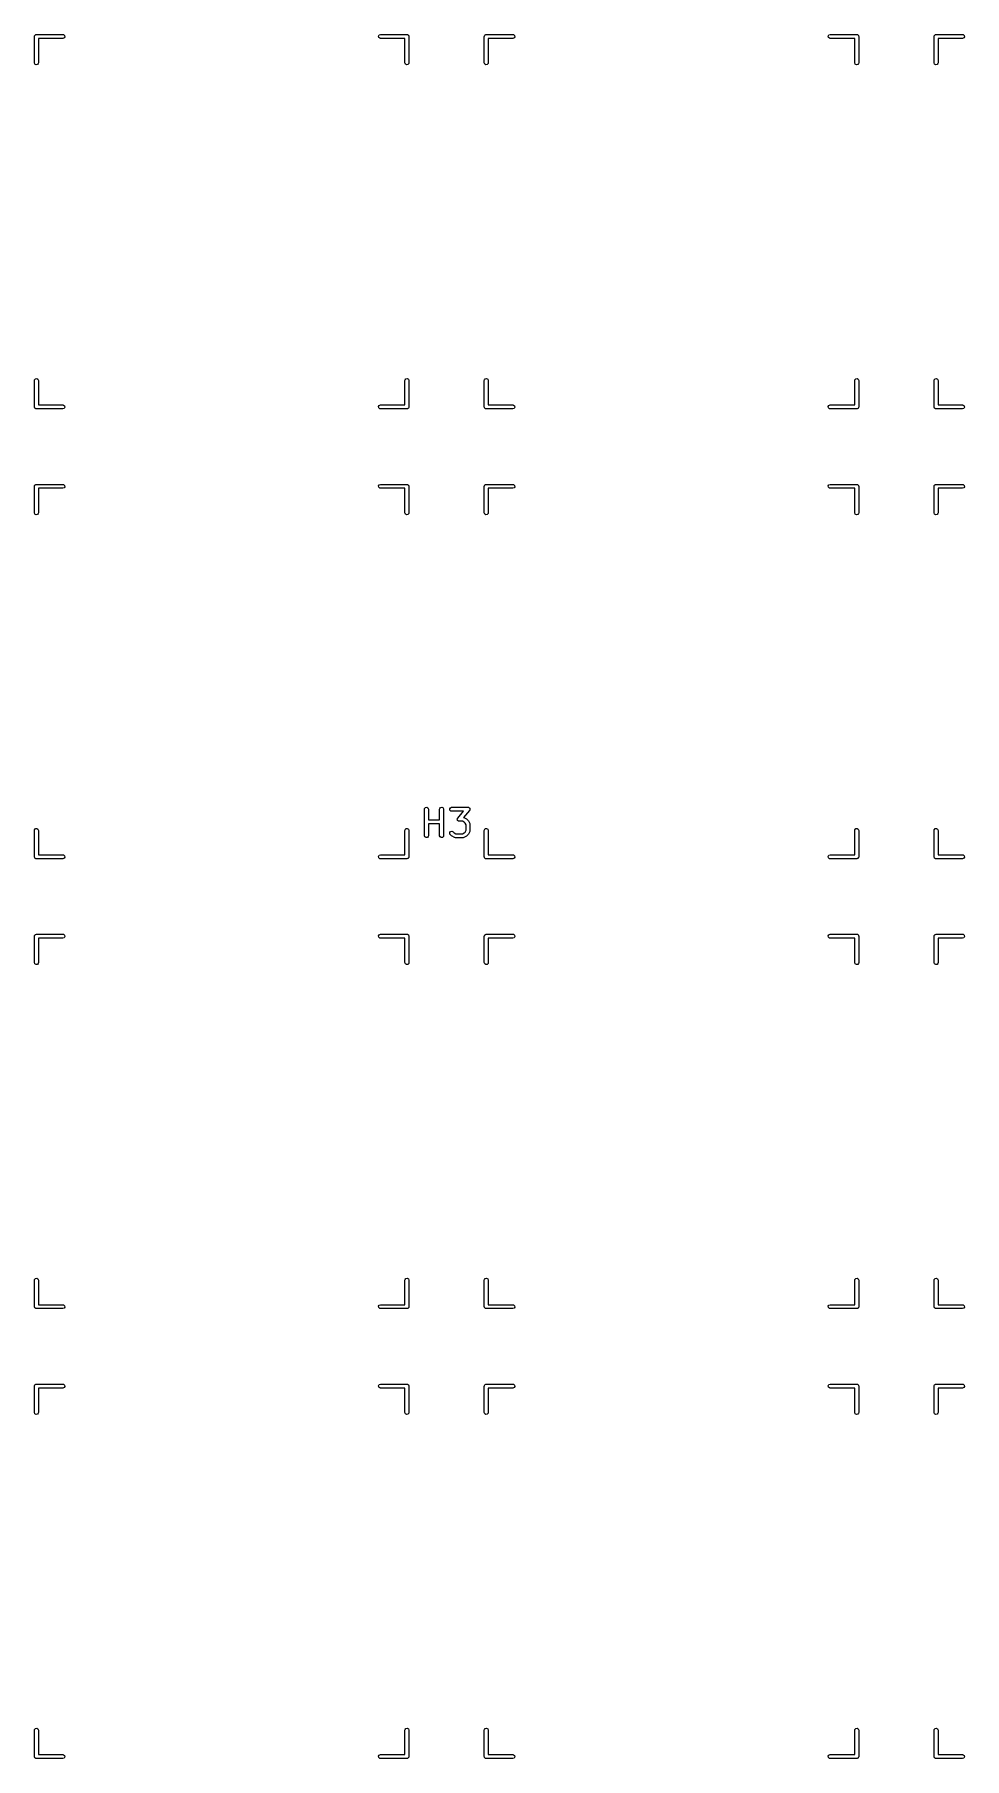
# Model space of a CAD drawing. Extents: x 2.98 to 9.56, y -3.21 to -0.64.
# Drawn here: x 2.984 to 4.368, y -3.207 to -0.642 of the extents above; entities that cross this region are included whole.
import ezdxf

# ---------------------------------------------------------------- set-up
doc = ezdxf.new("R2010")
doc.units = 0
doc.header["$MEASUREMENT"] = 0
doc.layers.add('BLACK', color=7, linetype='CONTINUOUS')

msp = doc.modelspace()

# ---------------------------------------------------------------- linework, layer by layer
at = {"layer": 'BLACK', "linetype": 'CONTINUOUS'}
for p, q in [((2.98425, -0.644685), (2.98432, -0.644301)), ((2.98425, -0.684055), (2.98425, -0.644685)), ((2.9843, -0.644172), (2.98436, -0.644058)), ((2.98432, -0.644301), (2.9843, -0.644172)), ((2.98436, -0.644058), (2.98443, -0.643675)), ((2.98443, -0.643675), (2.98492, -0.643087)), ((2.98492, -0.643087), (2.98531, -0.642423)), ((2.98531, -0.642423), (2.98556, -0.642332)), ((2.98556, -0.642332), (2.98573, -0.642127)), ((2.98573, -0.642127), (2.98648, -0.641994)), ((2.98648, -0.641994), (2.9872, -0.641732)), ((2.9872, -0.641732), (3.02657, -0.641732)), ((3.02657, -0.647637), (2.99016, -0.647637)), ((2.99016, -0.647637), (2.99016, -0.684055)), ((3.02657, -0.641732), (3.02758, -0.64191)), ((3.02847, -0.646947), (3.02657, -0.647637)), ((3.02758, -0.64191), (3.02913, -0.643208)), ((3.02948, -0.645197), (3.02847, -0.646947)), ((3.02913, -0.643208), (3.02948, -0.645197)), ((3.49611, -0.644172), (3.49712, -0.642423)), ((3.49646, -0.646161), (3.49611, -0.644172)), ((3.498, -0.647459), (3.49646, -0.646161)), ((3.49712, -0.642423), (3.49901, -0.641732)), ((3.49901, -0.647637), (3.498, -0.647459)), ((3.49901, -0.641732), (3.53838, -0.641732)), ((3.53543, -0.647637), (3.49901, -0.647637)), ((3.53543, -0.684055), (3.53543, -0.647637)), ((3.53838, -0.641732), (3.53877, -0.641799)), ((3.53877, -0.641799), (3.5389, -0.641777)), ((3.5389, -0.641777), (3.53901, -0.641842)), ((3.53901, -0.641842), (3.53939, -0.64191)), ((3.53939, -0.64191), (3.53998, -0.642403)), ((3.53998, -0.642403), (3.54065, -0.642787)), ((3.54065, -0.642787), (3.54074, -0.643037)), ((3.54074, -0.643037), (3.54094, -0.643208)), ((3.54094, -0.643208), (3.54107, -0.643964)), ((3.54107, -0.643964), (3.54134, -0.644685)), ((3.54134, -0.644685), (3.54134, -0.684055)), ((3.65354, -0.644685), (3.65361, -0.644301)), ((3.65354, -0.684055), (3.65354, -0.644685)), ((3.65359, -0.644172), (3.65365, -0.644058)), ((3.65361, -0.644301), (3.65359, -0.644172)), ((3.65365, -0.644058), (3.65372, -0.643675)), ((3.65372, -0.643675), (3.65421, -0.643087)), ((3.65421, -0.643087), (3.6546, -0.642423)), ((3.6546, -0.642423), (3.65485, -0.642332)), ((3.65485, -0.642332), (3.65502, -0.642127)), ((3.65502, -0.642127), (3.65577, -0.641994)), ((3.65577, -0.641994), (3.65649, -0.641732)), ((3.65649, -0.641732), (3.69586, -0.641732)), ((3.69586, -0.647637), (3.65945, -0.647637)), ((3.65945, -0.647637), (3.65945, -0.684055)), ((3.69586, -0.641732), (3.69687, -0.64191)), ((3.69776, -0.646947), (3.69586, -0.647637)), ((3.69687, -0.64191), (3.69842, -0.643208)), ((3.69877, -0.645197), (3.69776, -0.646947)), ((3.69842, -0.643208), (3.69877, -0.645197)), ((4.1654, -0.644172), (4.16641, -0.642423)), ((4.16575, -0.646161), (4.1654, -0.644172)), ((4.1673, -0.647459), (4.16575, -0.646161)), ((4.16641, -0.642423), (4.16831, -0.641732)), ((4.16831, -0.647637), (4.1673, -0.647459)), ((4.16831, -0.641732), (4.20768, -0.641732)), ((4.20472, -0.647637), (4.16831, -0.647637)), ((4.20472, -0.684055), (4.20472, -0.647637)), ((4.20768, -0.641732), (4.20806, -0.641799)), ((4.20806, -0.641799), (4.20819, -0.641777)), ((4.20819, -0.641777), (4.2083, -0.641842)), ((4.2083, -0.641842), (4.20869, -0.64191)), ((4.20869, -0.64191), (4.20927, -0.642403)), ((4.20927, -0.642403), (4.20994, -0.642787)), ((4.20994, -0.642787), (4.21003, -0.643037)), ((4.21003, -0.643037), (4.21023, -0.643208)), ((4.21023, -0.643208), (4.21037, -0.643964)), ((4.21037, -0.643964), (4.21063, -0.644685)), ((4.21063, -0.644685), (4.21063, -0.684055)), ((4.32283, -0.644685), (4.3229, -0.644301)), ((4.32283, -0.684055), (4.32283, -0.644685)), ((4.32288, -0.644172), (4.32294, -0.644058)), ((4.3229, -0.644301), (4.32288, -0.644172)), ((4.32294, -0.644058), (4.32301, -0.643675)), ((4.32301, -0.643675), (4.3235, -0.643087)), ((4.3235, -0.643087), (4.32389, -0.642423)), ((4.32389, -0.642423), (4.32414, -0.642332)), ((4.32414, -0.642332), (4.32431, -0.642127)), ((4.32431, -0.642127), (4.32506, -0.641994)), ((4.32506, -0.641994), (4.32579, -0.641732)), ((4.32579, -0.641732), (4.36516, -0.641732)), ((4.36516, -0.647637), (4.32874, -0.647637)), ((4.32874, -0.647637), (4.32874, -0.684055)), ((4.36516, -0.641732), (4.36617, -0.64191)), ((4.36705, -0.646947), (4.36516, -0.647637)), ((4.36617, -0.64191), (4.36771, -0.643208)), ((4.36806, -0.645197), (4.36705, -0.646947)), ((4.36771, -0.643208), (4.36806, -0.645197)), ((2.98494, -0.685953), (2.98425, -0.684055)), ((2.98669, -0.686963), (2.98494, -0.685953)), ((2.98868, -0.686612), (2.98669, -0.686963)), ((2.98998, -0.685065), (2.98868, -0.686612)), ((2.99016, -0.684055), (2.98998, -0.685065)), ((3.53612, -0.685953), (3.53543, -0.684055)), ((3.53787, -0.686963), (3.53612, -0.685953)), ((3.53986, -0.686612), (3.53787, -0.686963)), ((3.54116, -0.685065), (3.53986, -0.686612)), ((3.54134, -0.684055), (3.54116, -0.685065)), ((3.65423, -0.685953), (3.65354, -0.684055)), ((3.65598, -0.686963), (3.65423, -0.685953)), ((3.65797, -0.686612), (3.65598, -0.686963)), ((3.65927, -0.685065), (3.65797, -0.686612)), ((3.65945, -0.684055), (3.65927, -0.685065)), ((4.20541, -0.685953), (4.20472, -0.684055)), ((4.20716, -0.686963), (4.20541, -0.685953)), ((4.20915, -0.686612), (4.20716, -0.686963)), ((4.21045, -0.685065), (4.20915, -0.686612)), ((4.21063, -0.684055), (4.21045, -0.685065)), ((4.32352, -0.685953), (4.32283, -0.684055)), ((4.32527, -0.686963), (4.32352, -0.685953)), ((4.32726, -0.686612), (4.32527, -0.686963)), ((4.32856, -0.685065), (4.32726, -0.686612)), ((4.32874, -0.684055), (4.32856, -0.685065)), ((2.98443, -1.15549), (2.98573, -1.15394)), ((2.98573, -1.15394), (2.98772, -1.15359)), ((2.98772, -1.15359), (2.98947, -1.1546)), ((3.53561, -1.15549), (3.53691, -1.15394)), ((3.53691, -1.15394), (3.5389, -1.15359)), ((3.5389, -1.15359), (3.54065, -1.1546)), ((3.65372, -1.15549), (3.65502, -1.15394)), ((3.65502, -1.15394), (3.65701, -1.15359)), ((3.65701, -1.15359), (3.65876, -1.1546)), ((4.2049, -1.15549), (4.2062, -1.15394)), ((4.2062, -1.15394), (4.20819, -1.15359)), ((4.20819, -1.15359), (4.20994, -1.1546)), ((4.32301, -1.15549), (4.32431, -1.15394)), ((4.32431, -1.15394), (4.3263, -1.15359)), ((4.3263, -1.15359), (4.32805, -1.1546)), ((2.98425, -1.1565), (2.98443, -1.15549)), ((2.98425, -1.19587), (2.98425, -1.1565)), ((2.98947, -1.1546), (2.99016, -1.1565)), ((2.99016, -1.1565), (2.99016, -1.19291)), ((3.53543, -1.1565), (3.53561, -1.15549)), ((3.53543, -1.19291), (3.53543, -1.1565)), ((3.54065, -1.1546), (3.54134, -1.1565)), ((3.54134, -1.1565), (3.54134, -1.19587)), ((3.65354, -1.1565), (3.65372, -1.15549)), ((3.65354, -1.19587), (3.65354, -1.1565)), ((3.65876, -1.1546), (3.65945, -1.1565)), ((3.65945, -1.1565), (3.65945, -1.19291)), ((4.20472, -1.1565), (4.2049, -1.15549)), ((4.20472, -1.19291), (4.20472, -1.1565)), ((4.20994, -1.1546), (4.21063, -1.1565)), ((4.21063, -1.1565), (4.21063, -1.19587)), ((4.32283, -1.1565), (4.32301, -1.15549)), ((4.32283, -1.19587), (4.32283, -1.1565)), ((4.32805, -1.1546), (4.32874, -1.1565)), ((4.32874, -1.1565), (4.32874, -1.19291)), ((2.98451, -1.19659), (2.98425, -1.19587)), ((2.98465, -1.19734), (2.98451, -1.19659)), ((2.98485, -1.19751), (2.98465, -1.19734)), ((2.98494, -1.19776), (2.98485, -1.19751)), ((2.98561, -1.19815), (2.98494, -1.19776)), ((2.98619, -1.19864), (2.98561, -1.19815)), ((2.98658, -1.19871), (2.98619, -1.19864)), ((2.98669, -1.19877), (2.98658, -1.19871)), ((2.98682, -1.19875), (2.98669, -1.19877)), ((2.9872, -1.19882), (2.98682, -1.19875)), ((3.02657, -1.19882), (2.9872, -1.19882)), ((2.99016, -1.19291), (3.02657, -1.19291)), ((3.02657, -1.19291), (3.02758, -1.19309)), ((3.02847, -1.19813), (3.02657, -1.19882)), ((3.02758, -1.19309), (3.02913, -1.19439)), ((3.02948, -1.19638), (3.02847, -1.19813)), ((3.02913, -1.19439), (3.02948, -1.19638)), ((3.49611, -1.19535), (3.49712, -1.1936)), ((3.49646, -1.19734), (3.49611, -1.19535)), ((3.498, -1.19864), (3.49646, -1.19734)), ((3.49712, -1.1936), (3.49901, -1.19291)), ((3.49901, -1.19882), (3.498, -1.19864)), ((3.49901, -1.19291), (3.53543, -1.19291)), ((3.53838, -1.19882), (3.49901, -1.19882)), ((3.53911, -1.19856), (3.53838, -1.19882)), ((3.53986, -1.19842), (3.53911, -1.19856)), ((3.54003, -1.19822), (3.53986, -1.19842)), ((3.54028, -1.19813), (3.54003, -1.19822)), ((3.54067, -1.19746), (3.54028, -1.19813)), ((3.54116, -1.19688), (3.54067, -1.19746)), ((3.54123, -1.19649), (3.54116, -1.19688)), ((3.54129, -1.19638), (3.54123, -1.19649)), ((3.54134, -1.19587), (3.54127, -1.19625)), ((3.54127, -1.19625), (3.54129, -1.19638)), ((3.6538, -1.19659), (3.65354, -1.19587)), ((3.65394, -1.19734), (3.6538, -1.19659)), ((3.65414, -1.19751), (3.65394, -1.19734)), ((3.65423, -1.19776), (3.65414, -1.19751)), ((3.6549, -1.19815), (3.65423, -1.19776)), ((3.65548, -1.19864), (3.6549, -1.19815)), ((3.65587, -1.19871), (3.65548, -1.19864)), ((3.65598, -1.19877), (3.65587, -1.19871)), ((3.65611, -1.19875), (3.65598, -1.19877)), ((3.65649, -1.19882), (3.65611, -1.19875)), ((3.69586, -1.19882), (3.65649, -1.19882)), ((3.65945, -1.19291), (3.69586, -1.19291)), ((3.69586, -1.19291), (3.69687, -1.19309)), ((3.69776, -1.19813), (3.69586, -1.19882)), ((3.69687, -1.19309), (3.69842, -1.19439)), ((3.69877, -1.19638), (3.69776, -1.19813)), ((3.69842, -1.19439), (3.69877, -1.19638)), ((4.1654, -1.19535), (4.16641, -1.1936)), ((4.16575, -1.19734), (4.1654, -1.19535)), ((4.1673, -1.19864), (4.16575, -1.19734)), ((4.16641, -1.1936), (4.16831, -1.19291)), ((4.16831, -1.19882), (4.1673, -1.19864)), ((4.16831, -1.19291), (4.20472, -1.19291)), ((4.20768, -1.19882), (4.16831, -1.19882)), ((4.2084, -1.19856), (4.20768, -1.19882)), ((4.20915, -1.19842), (4.2084, -1.19856)), ((4.20932, -1.19822), (4.20915, -1.19842)), ((4.20957, -1.19813), (4.20932, -1.19822)), ((4.20996, -1.19746), (4.20957, -1.19813)), ((4.21045, -1.19688), (4.20996, -1.19746)), ((4.21052, -1.19649), (4.21045, -1.19688)), ((4.21058, -1.19638), (4.21052, -1.19649)), ((4.21063, -1.19587), (4.21056, -1.19625)), ((4.21056, -1.19625), (4.21058, -1.19638)), ((4.32309, -1.19659), (4.32283, -1.19587)), ((4.32323, -1.19734), (4.32309, -1.19659)), ((4.32343, -1.19751), (4.32323, -1.19734)), ((4.32352, -1.19776), (4.32343, -1.19751)), ((4.32419, -1.19815), (4.32352, -1.19776)), ((4.32478, -1.19864), (4.32419, -1.19815)), ((4.32516, -1.19871), (4.32478, -1.19864)), ((4.32527, -1.19877), (4.32516, -1.19871)), ((4.3254, -1.19875), (4.32527, -1.19877)), ((4.32579, -1.19882), (4.3254, -1.19875)), ((4.36516, -1.19882), (4.32579, -1.19882)), ((4.32874, -1.19291), (4.36516, -1.19291)), ((4.36516, -1.19291), (4.36617, -1.19309)), ((4.36705, -1.19813), (4.36516, -1.19882)), ((4.36617, -1.19309), (4.36771, -1.19439)), ((4.36806, -1.19638), (4.36705, -1.19813)), ((4.36771, -1.19439), (4.36806, -1.19638)), ((2.98425, -1.31398), (2.98432, -1.31359)), ((2.98425, -1.35335), (2.98425, -1.31398)), ((2.9843, -1.31346), (2.98436, -1.31335)), ((2.98432, -1.31359), (2.9843, -1.31346)), ((2.98436, -1.31335), (2.98443, -1.31297)), ((2.98443, -1.31297), (2.98492, -1.31238)), ((2.98492, -1.31238), (2.98531, -1.31171)), ((2.98531, -1.31171), (2.98556, -1.31162)), ((2.98556, -1.31162), (2.98573, -1.31142)), ((2.98573, -1.31142), (2.98648, -1.31129)), ((2.98648, -1.31129), (2.9872, -1.31102)), ((2.9872, -1.31102), (3.02657, -1.31102)), ((3.02657, -1.31693), (2.99016, -1.31693)), ((2.99016, -1.31693), (2.99016, -1.35335)), ((3.02657, -1.31102), (3.02758, -1.3112)), ((3.02847, -1.31624), (3.02657, -1.31693)), ((3.02758, -1.3112), (3.02913, -1.3125)), ((3.02948, -1.31449), (3.02847, -1.31624)), ((3.02913, -1.3125), (3.02948, -1.31449)), ((3.49611, -1.31346), (3.49712, -1.31171)), ((3.49646, -1.31545), (3.49611, -1.31346)), ((3.498, -1.31675), (3.49646, -1.31545)), ((3.49712, -1.31171), (3.49901, -1.31102)), ((3.49901, -1.31693), (3.498, -1.31675)), ((3.49901, -1.31102), (3.53838, -1.31102)), ((3.53543, -1.31693), (3.49901, -1.31693)), ((3.53543, -1.35335), (3.53543, -1.31693)), ((3.53838, -1.31102), (3.53877, -1.31109)), ((3.53877, -1.31109), (3.5389, -1.31107)), ((3.5389, -1.31107), (3.53901, -1.31113)), ((3.53901, -1.31113), (3.53939, -1.3112)), ((3.53939, -1.3112), (3.53998, -1.31169)), ((3.53998, -1.31169), (3.54065, -1.31208)), ((3.54065, -1.31208), (3.54074, -1.31233)), ((3.54074, -1.31233), (3.54094, -1.3125)), ((3.54094, -1.3125), (3.54107, -1.31325)), ((3.54107, -1.31325), (3.54134, -1.31398)), ((3.54134, -1.31398), (3.54134, -1.35335)), ((3.65354, -1.31398), (3.65361, -1.31359)), ((3.65354, -1.35335), (3.65354, -1.31398)), ((3.65359, -1.31346), (3.65365, -1.31335)), ((3.65361, -1.31359), (3.65359, -1.31346)), ((3.65365, -1.31335), (3.65372, -1.31297)), ((3.65372, -1.31297), (3.65421, -1.31238)), ((3.65421, -1.31238), (3.6546, -1.31171)), ((3.6546, -1.31171), (3.65485, -1.31162)), ((3.65485, -1.31162), (3.65502, -1.31142)), ((3.65502, -1.31142), (3.65577, -1.31129)), ((3.65577, -1.31129), (3.65649, -1.31102)), ((3.65649, -1.31102), (3.69586, -1.31102)), ((3.69586, -1.31693), (3.65945, -1.31693)), ((3.65945, -1.31693), (3.65945, -1.35335)), ((3.69586, -1.31102), (3.69687, -1.3112)), ((3.69776, -1.31624), (3.69586, -1.31693)), ((3.69687, -1.3112), (3.69842, -1.3125)), ((3.69877, -1.31449), (3.69776, -1.31624)), ((3.69842, -1.3125), (3.69877, -1.31449)), ((4.1654, -1.31346), (4.16641, -1.31171)), ((4.16575, -1.31545), (4.1654, -1.31346)), ((4.1673, -1.31675), (4.16575, -1.31545)), ((4.16641, -1.31171), (4.16831, -1.31102)), ((4.16831, -1.31693), (4.1673, -1.31675)), ((4.16831, -1.31102), (4.20768, -1.31102)), ((4.20472, -1.31693), (4.16831, -1.31693)), ((4.20472, -1.35335), (4.20472, -1.31693)), ((4.20768, -1.31102), (4.20806, -1.31109)), ((4.20806, -1.31109), (4.20819, -1.31107)), ((4.20819, -1.31107), (4.2083, -1.31113)), ((4.2083, -1.31113), (4.20869, -1.3112)), ((4.20869, -1.3112), (4.20927, -1.31169)), ((4.20927, -1.31169), (4.20994, -1.31208)), ((4.20994, -1.31208), (4.21003, -1.31233)), ((4.21003, -1.31233), (4.21023, -1.3125)), ((4.21023, -1.3125), (4.21037, -1.31325)), ((4.21037, -1.31325), (4.21063, -1.31398)), ((4.21063, -1.31398), (4.21063, -1.35335)), ((4.32283, -1.31398), (4.3229, -1.31359)), ((4.32283, -1.35335), (4.32283, -1.31398)), ((4.32288, -1.31346), (4.32294, -1.31335)), ((4.3229, -1.31359), (4.32288, -1.31346)), ((4.32294, -1.31335), (4.32301, -1.31297)), ((4.32301, -1.31297), (4.3235, -1.31238)), ((4.3235, -1.31238), (4.32389, -1.31171)), ((4.32389, -1.31171), (4.32414, -1.31162)), ((4.32414, -1.31162), (4.32431, -1.31142)), ((4.32431, -1.31142), (4.32506, -1.31129)), ((4.32506, -1.31129), (4.32579, -1.31102)), ((4.32579, -1.31102), (4.36516, -1.31102)), ((4.36516, -1.31693), (4.32874, -1.31693)), ((4.32874, -1.31693), (4.32874, -1.35335)), ((4.36516, -1.31102), (4.36617, -1.3112)), ((4.36705, -1.31624), (4.36516, -1.31693)), ((4.36617, -1.3112), (4.36771, -1.3125)), ((4.36806, -1.31449), (4.36705, -1.31624)), ((4.36771, -1.3125), (4.36806, -1.31449)), ((2.98494, -1.35524), (2.98425, -1.35335)), ((2.98669, -1.35625), (2.98494, -1.35524)), ((2.98868, -1.3559), (2.98669, -1.35625)), ((2.98998, -1.35436), (2.98868, -1.3559)), ((2.99016, -1.35335), (2.98998, -1.35436)), ((3.53612, -1.35524), (3.53543, -1.35335)), ((3.53787, -1.35625), (3.53612, -1.35524)), ((3.53986, -1.3559), (3.53787, -1.35625)), ((3.54116, -1.35436), (3.53986, -1.3559)), ((3.54134, -1.35335), (3.54116, -1.35436)), ((3.65423, -1.35524), (3.65354, -1.35335)), ((3.65598, -1.35625), (3.65423, -1.35524)), ((3.65797, -1.3559), (3.65598, -1.35625)), ((3.65927, -1.35436), (3.65797, -1.3559)), ((3.65945, -1.35335), (3.65927, -1.35436)), ((4.20541, -1.35524), (4.20472, -1.35335)), ((4.20716, -1.35625), (4.20541, -1.35524)), ((4.20915, -1.3559), (4.20716, -1.35625)), ((4.21045, -1.35436), (4.20915, -1.3559)), ((4.21063, -1.35335), (4.21045, -1.35436)), ((4.32352, -1.35524), (4.32283, -1.35335)), ((4.32527, -1.35625), (4.32352, -1.35524)), ((4.32726, -1.3559), (4.32527, -1.35625)), ((4.32856, -1.35436), (4.32726, -1.3559)), ((4.32874, -1.35335), (4.32856, -1.35436)), ((3.56449, -1.79438), (3.56467, -1.79337)), ((3.56449, -1.83375), (3.56449, -1.79438)), ((3.56467, -1.79337), (3.56597, -1.79183)), ((3.56597, -1.79183), (3.56796, -1.79148)), ((3.56796, -1.79148), (3.5697, -1.79249)), ((3.5697, -1.79249), (3.5704, -1.79438)), ((3.5704, -1.79438), (3.5704, -1.81018)), ((3.58699, -1.79438), (3.58717, -1.79337)), ((3.58699, -1.81018), (3.58699, -1.79438)), ((3.58717, -1.79337), (3.58846, -1.79183)), ((3.58846, -1.79183), (3.59045, -1.79148)), ((3.59045, -1.79148), (3.5922, -1.79249)), ((3.5922, -1.79249), (3.59289, -1.79438)), ((3.59289, -1.79438), (3.59289, -1.83375)), ((3.60203, -1.79387), (3.60304, -1.79212)), ((3.60238, -1.79586), (3.60203, -1.79387)), ((3.60304, -1.79212), (3.60494, -1.79143)), ((3.60494, -1.79143), (3.62931, -1.79143)), ((3.62931, -1.79143), (3.62975, -1.79151)), ((3.62975, -1.79151), (3.62988, -1.79149)), ((3.62988, -1.79149), (3.62999, -1.79155)), ((3.62999, -1.79155), (3.63032, -1.79161)), ((3.63032, -1.79161), (3.63093, -1.79212)), ((3.63093, -1.79212), (3.63161, -1.79253)), ((3.63161, -1.79253), (3.63169, -1.79276)), ((3.63169, -1.79276), (3.63187, -1.79291)), ((3.63222, -1.7949), (3.63182, -1.79559)), ((3.63187, -1.79291), (3.63201, -1.79369)), ((3.63201, -1.79369), (3.63226, -1.79445)), ((3.63226, -1.79445), (3.63218, -1.79466)), ((3.63218, -1.79466), (3.63222, -1.7949)), ((3.5704, -1.81018), (3.58699, -1.81018)), ((3.58699, -1.81608), (3.5704, -1.81608)), ((3.5704, -1.81608), (3.5704, -1.83375)), ((3.58699, -1.83375), (3.58699, -1.81608)), ((3.60393, -1.79716), (3.60238, -1.79586)), ((3.60494, -1.79734), (3.60393, -1.79716)), ((3.6228, -1.79734), (3.60494, -1.79734)), ((3.61323, -1.80932), (3.61332, -1.8091)), ((3.61349, -1.81007), (3.61323, -1.80932)), ((3.61328, -1.80887), (3.61368, -1.80818)), ((3.61332, -1.8091), (3.61328, -1.80887)), ((3.61363, -1.81086), (3.61349, -1.81007)), ((3.61381, -1.81101), (3.61363, -1.81086)), ((3.61368, -1.80818), (3.61396, -1.80744)), ((3.61389, -1.81123), (3.61381, -1.81101)), ((3.61457, -1.81165), (3.61389, -1.81123)), ((3.61396, -1.80744), (3.6228, -1.79734)), ((3.61518, -1.81216), (3.61457, -1.81165)), ((3.61551, -1.81222), (3.61518, -1.81216)), ((3.61561, -1.81228), (3.61551, -1.81222)), ((3.61575, -1.81226), (3.61561, -1.81228)), ((3.61619, -1.81234), (3.61575, -1.81226)), ((3.62111, -1.81234), (3.61619, -1.81234)), ((3.62381, -1.81368), (3.62111, -1.81234)), ((3.63153, -1.79633), (3.62258, -1.80656)), ((3.62258, -1.80656), (3.62282, -1.80661)), ((3.62282, -1.80661), (3.62296, -1.80672)), ((3.62296, -1.80672), (3.62313, -1.80674)), ((3.62313, -1.80674), (3.62688, -1.80862)), ((3.62501, -1.81488), (3.62381, -1.81368)), ((3.62636, -1.81758), (3.62501, -1.81488)), ((3.62636, -1.82556), (3.62636, -1.81758)), ((3.62688, -1.80862), (3.62759, -1.80914)), ((3.62759, -1.80914), (3.62765, -1.80917)), ((3.62765, -1.80917), (3.62952, -1.81104)), ((3.62952, -1.81104), (3.63003, -1.81177)), ((3.63003, -1.81177), (3.63008, -1.81181)), ((3.63008, -1.81181), (3.63195, -1.81556)), ((3.63182, -1.79559), (3.63153, -1.79633)), ((3.63195, -1.81556), (3.63224, -1.81654)), ((3.63224, -1.81654), (3.6322, -1.81672)), ((3.6322, -1.81672), (3.63226, -1.81688)), ((3.63226, -1.81688), (3.63226, -1.82626)), ((2.98425, -1.82579), (2.98443, -1.82478)), ((2.98425, -1.86516), (2.98425, -1.82579)), ((2.98443, -1.82478), (2.98573, -1.82323)), ((2.98573, -1.82323), (2.98772, -1.82288)), ((2.98772, -1.82288), (2.98947, -1.82389)), ((2.98947, -1.82389), (2.99016, -1.82579)), ((2.99016, -1.82579), (2.99016, -1.8622)), ((3.53543, -1.82579), (3.53561, -1.82478)), ((3.53543, -1.8622), (3.53543, -1.82579)), ((3.53561, -1.82478), (3.53691, -1.82323)), ((3.53691, -1.82323), (3.5389, -1.82288)), ((3.5389, -1.82288), (3.54065, -1.82389)), ((3.54065, -1.82389), (3.54134, -1.82579)), ((3.54134, -1.82579), (3.54134, -1.86516)), ((3.56518, -1.83565), (3.56449, -1.83375)), ((3.56693, -1.83666), (3.56518, -1.83565)), ((3.56892, -1.83631), (3.56693, -1.83666)), ((3.57022, -1.83476), (3.56892, -1.83631)), ((3.5704, -1.83375), (3.57022, -1.83476)), ((3.58768, -1.83565), (3.58699, -1.83375)), ((3.58943, -1.83666), (3.58768, -1.83565)), ((3.59142, -1.83631), (3.58943, -1.83666)), ((3.59271, -1.83476), (3.59142, -1.83631)), ((3.59289, -1.83375), (3.59271, -1.83476)), ((3.60209, -1.82924), (3.60324, -1.82759)), ((3.60226, -1.83125), (3.60209, -1.82924)), ((3.60285, -1.83209), (3.60226, -1.83125)), ((3.60473, -1.83397), (3.60285, -1.83209)), ((3.60324, -1.82759), (3.6052, -1.82706)), ((3.60478, -1.83399), (3.60473, -1.83397)), ((3.60549, -1.83452), (3.60478, -1.83399)), ((3.6052, -1.82706), (3.60703, -1.82792)), ((3.60924, -1.8364), (3.60549, -1.83452)), ((3.60703, -1.82792), (3.60856, -1.82945)), ((3.60856, -1.82945), (3.61126, -1.8308)), ((3.60942, -1.83642), (3.60924, -1.8364)), ((3.60955, -1.83653), (3.60942, -1.83642)), ((3.61056, -1.83671), (3.60955, -1.83653)), ((3.62181, -1.83671), (3.61056, -1.83671)), ((3.61126, -1.8308), (3.62111, -1.8308)), ((3.62111, -1.8308), (3.62381, -1.82945)), ((3.62198, -1.83665), (3.62181, -1.83671)), ((3.62215, -1.83669), (3.62198, -1.83665)), ((3.62313, -1.8364), (3.62215, -1.83669)), ((3.62688, -1.83452), (3.62313, -1.8364)), ((3.62381, -1.82945), (3.62501, -1.82826)), ((3.62501, -1.82826), (3.62636, -1.82556)), ((3.62693, -1.83447), (3.62688, -1.83452)), ((3.62765, -1.83397), (3.62693, -1.83447)), ((3.62952, -1.83209), (3.62765, -1.83397)), ((3.62955, -1.83203), (3.62952, -1.83209)), ((3.63008, -1.83133), (3.62955, -1.83203)), ((3.63195, -1.82758), (3.63008, -1.83133)), ((3.63197, -1.8274), (3.63195, -1.82758)), ((3.63208, -1.82727), (3.63197, -1.8274)), ((3.63226, -1.82626), (3.63208, -1.82727)), ((3.65354, -1.82579), (3.65372, -1.82478)), ((3.65354, -1.86516), (3.65354, -1.82579)), ((3.65372, -1.82478), (3.65502, -1.82323)), ((3.65502, -1.82323), (3.65701, -1.82288)), ((3.65701, -1.82288), (3.65876, -1.82389)), ((3.65876, -1.82389), (3.65945, -1.82579)), ((3.65945, -1.82579), (3.65945, -1.8622)), ((4.20472, -1.82579), (4.2049, -1.82478)), ((4.20472, -1.8622), (4.20472, -1.82579)), ((4.2049, -1.82478), (4.2062, -1.82323)), ((4.2062, -1.82323), (4.20819, -1.82288)), ((4.20819, -1.82288), (4.20994, -1.82389)), ((4.20994, -1.82389), (4.21063, -1.82579)), ((4.21063, -1.82579), (4.21063, -1.86516)), ((4.32283, -1.82579), (4.32301, -1.82478)), ((4.32283, -1.86516), (4.32283, -1.82579)), ((4.32301, -1.82478), (4.32431, -1.82323)), ((4.32431, -1.82323), (4.3263, -1.82288)), ((4.3263, -1.82288), (4.32805, -1.82389)), ((4.32805, -1.82389), (4.32874, -1.82579)), ((4.32874, -1.82579), (4.32874, -1.8622)), ((2.98451, -1.86588), (2.98425, -1.86516)), ((2.98465, -1.86663), (2.98451, -1.86588)), ((2.98485, -1.8668), (2.98465, -1.86663)), ((2.98494, -1.86705), (2.98485, -1.8668)), ((2.98561, -1.86744), (2.98494, -1.86705)), ((2.98619, -1.86793), (2.98561, -1.86744)), ((2.98658, -1.868), (2.98619, -1.86793)), ((2.98669, -1.86806), (2.98658, -1.868)), ((2.98682, -1.86804), (2.98669, -1.86806)), ((2.9872, -1.86811), (2.98682, -1.86804)), ((3.02657, -1.86811), (2.9872, -1.86811)), ((2.99016, -1.8622), (3.02657, -1.8622)), ((3.02657, -1.8622), (3.02758, -1.86238)), ((3.02847, -1.86742), (3.02657, -1.86811)), ((3.02758, -1.86238), (3.02913, -1.86368)), ((3.02948, -1.86567), (3.02847, -1.86742)), ((3.02913, -1.86368), (3.02948, -1.86567)), ((3.49611, -1.86464), (3.49712, -1.86289)), ((3.49646, -1.86663), (3.49611, -1.86464)), ((3.498, -1.86793), (3.49646, -1.86663)), ((3.49712, -1.86289), (3.49901, -1.8622)), ((3.49901, -1.86811), (3.498, -1.86793)), ((3.49901, -1.8622), (3.53543, -1.8622)), ((3.53838, -1.86811), (3.49901, -1.86811)), ((3.53911, -1.86785), (3.53838, -1.86811)), ((3.53986, -1.86771), (3.53911, -1.86785)), ((3.54003, -1.86751), (3.53986, -1.86771)), ((3.54028, -1.86742), (3.54003, -1.86751)), ((3.54067, -1.86675), (3.54028, -1.86742)), ((3.54116, -1.86617), (3.54067, -1.86675)), ((3.54123, -1.86578), (3.54116, -1.86617)), ((3.54129, -1.86567), (3.54123, -1.86578)), ((3.54134, -1.86516), (3.54127, -1.86554)), ((3.54127, -1.86554), (3.54129, -1.86567)), ((3.6538, -1.86588), (3.65354, -1.86516)), ((3.65394, -1.86663), (3.6538, -1.86588)), ((3.65414, -1.8668), (3.65394, -1.86663)), ((3.65423, -1.86705), (3.65414, -1.8668)), ((3.6549, -1.86744), (3.65423, -1.86705)), ((3.65548, -1.86793), (3.6549, -1.86744)), ((3.65587, -1.868), (3.65548, -1.86793)), ((3.65598, -1.86806), (3.65587, -1.868)), ((3.65611, -1.86804), (3.65598, -1.86806)), ((3.65649, -1.86811), (3.65611, -1.86804)), ((3.69586, -1.86811), (3.65649, -1.86811)), ((3.65945, -1.8622), (3.69586, -1.8622)), ((3.69586, -1.8622), (3.69687, -1.86238)), ((3.69776, -1.86742), (3.69586, -1.86811)), ((3.69687, -1.86238), (3.69842, -1.86368)), ((3.69877, -1.86567), (3.69776, -1.86742)), ((3.69842, -1.86368), (3.69877, -1.86567)), ((4.1654, -1.86464), (4.16641, -1.86289)), ((4.16575, -1.86663), (4.1654, -1.86464)), ((4.1673, -1.86793), (4.16575, -1.86663)), ((4.16641, -1.86289), (4.16831, -1.8622)), ((4.16831, -1.86811), (4.1673, -1.86793)), ((4.16831, -1.8622), (4.20472, -1.8622)), ((4.20768, -1.86811), (4.16831, -1.86811)), ((4.2084, -1.86785), (4.20768, -1.86811)), ((4.20915, -1.86771), (4.2084, -1.86785)), ((4.20932, -1.86751), (4.20915, -1.86771)), ((4.20957, -1.86742), (4.20932, -1.86751)), ((4.20996, -1.86675), (4.20957, -1.86742)), ((4.21045, -1.86617), (4.20996, -1.86675)), ((4.21052, -1.86578), (4.21045, -1.86617)), ((4.21058, -1.86567), (4.21052, -1.86578)), ((4.21063, -1.86516), (4.21056, -1.86554)), ((4.21056, -1.86554), (4.21058, -1.86567)), ((4.32309, -1.86588), (4.32283, -1.86516)), ((4.32323, -1.86663), (4.32309, -1.86588)), ((4.32343, -1.8668), (4.32323, -1.86663)), ((4.32352, -1.86705), (4.32343, -1.8668)), ((4.32419, -1.86744), (4.32352, -1.86705)), ((4.32478, -1.86793), (4.32419, -1.86744)), ((4.32516, -1.868), (4.32478, -1.86793)), ((4.32527, -1.86806), (4.32516, -1.868)), ((4.3254, -1.86804), (4.32527, -1.86806)), ((4.32579, -1.86811), (4.3254, -1.86804)), ((4.36516, -1.86811), (4.32579, -1.86811)), ((4.32874, -1.8622), (4.36516, -1.8622)), ((4.36516, -1.8622), (4.36617, -1.86238)), ((4.36705, -1.86742), (4.36516, -1.86811)), ((4.36617, -1.86238), (4.36771, -1.86368)), ((4.36806, -1.86567), (4.36705, -1.86742)), ((4.36771, -1.86368), (4.36806, -1.86567)), ((2.98425, -1.98327), (2.98432, -1.98288)), ((2.98425, -2.02264), (2.98425, -1.98327)), ((2.9843, -1.98275), (2.98436, -1.98264)), ((2.98432, -1.98288), (2.9843, -1.98275)), ((2.98436, -1.98264), (2.98443, -1.98226)), ((2.98443, -1.98226), (2.98492, -1.98167)), ((2.98492, -1.98167), (2.98531, -1.981)), ((2.98531, -1.981), (2.98556, -1.98091)), ((2.98556, -1.98091), (2.98573, -1.98071)), ((2.98573, -1.98071), (2.98648, -1.98058)), ((2.98648, -1.98058), (2.9872, -1.98031)), ((2.9872, -1.98031), (3.02657, -1.98031)), ((3.02657, -1.98622), (2.99016, -1.98622)), ((2.99016, -1.98622), (2.99016, -2.02264)), ((3.02657, -1.98031), (3.02758, -1.98049)), ((3.02847, -1.98553), (3.02657, -1.98622)), ((3.02758, -1.98049), (3.02913, -1.98179)), ((3.02948, -1.98378), (3.02847, -1.98553)), ((3.02913, -1.98179), (3.02948, -1.98378)), ((3.49611, -1.98275), (3.49712, -1.981)), ((3.49646, -1.98474), (3.49611, -1.98275)), ((3.498, -1.98604), (3.49646, -1.98474)), ((3.49712, -1.981), (3.49901, -1.98031)), ((3.49901, -1.98622), (3.498, -1.98604)), ((3.49901, -1.98031), (3.53838, -1.98031)), ((3.53543, -1.98622), (3.49901, -1.98622)), ((3.53543, -2.02264), (3.53543, -1.98622)), ((3.53838, -1.98031), (3.53877, -1.98038)), ((3.53877, -1.98038), (3.5389, -1.98036)), ((3.5389, -1.98036), (3.53901, -1.98042)), ((3.53901, -1.98042), (3.53939, -1.98049)), ((3.53939, -1.98049), (3.53998, -1.98099)), ((3.53998, -1.98099), (3.54065, -1.98137)), ((3.54065, -1.98137), (3.54074, -1.98162)), ((3.54074, -1.98162), (3.54094, -1.98179)), ((3.54094, -1.98179), (3.54107, -1.98255)), ((3.54107, -1.98255), (3.54134, -1.98327)), ((3.54134, -1.98327), (3.54134, -2.02264)), ((3.65354, -1.98327), (3.65361, -1.98288)), ((3.65354, -2.02264), (3.65354, -1.98327)), ((3.65359, -1.98275), (3.65365, -1.98264)), ((3.65361, -1.98288), (3.65359, -1.98275)), ((3.65365, -1.98264), (3.65372, -1.98226)), ((3.65372, -1.98226), (3.65421, -1.98167)), ((3.65421, -1.98167), (3.6546, -1.981)), ((3.6546, -1.981), (3.65485, -1.98091)), ((3.65485, -1.98091), (3.65502, -1.98071)), ((3.65502, -1.98071), (3.65577, -1.98058)), ((3.65577, -1.98058), (3.65649, -1.98031)), ((3.65649, -1.98031), (3.69586, -1.98031)), ((3.69586, -1.98622), (3.65945, -1.98622)), ((3.65945, -1.98622), (3.65945, -2.02264)), ((3.69586, -1.98031), (3.69687, -1.98049)), ((3.69776, -1.98553), (3.69586, -1.98622)), ((3.69687, -1.98049), (3.69842, -1.98179)), ((3.69877, -1.98378), (3.69776, -1.98553)), ((3.69842, -1.98179), (3.69877, -1.98378)), ((4.1654, -1.98275), (4.16641, -1.981)), ((4.16575, -1.98474), (4.1654, -1.98275)), ((4.1673, -1.98604), (4.16575, -1.98474)), ((4.16641, -1.981), (4.16831, -1.98031)), ((4.16831, -1.98622), (4.1673, -1.98604)), ((4.16831, -1.98031), (4.20768, -1.98031)), ((4.20472, -1.98622), (4.16831, -1.98622)), ((4.20472, -2.02264), (4.20472, -1.98622)), ((4.20768, -1.98031), (4.20806, -1.98038)), ((4.20806, -1.98038), (4.20819, -1.98036)), ((4.20819, -1.98036), (4.2083, -1.98042)), ((4.2083, -1.98042), (4.20869, -1.98049)), ((4.20869, -1.98049), (4.20927, -1.98099)), ((4.20927, -1.98099), (4.20994, -1.98137)), ((4.20994, -1.98137), (4.21003, -1.98162)), ((4.21003, -1.98162), (4.21023, -1.98179)), ((4.21023, -1.98179), (4.21037, -1.98255)), ((4.21037, -1.98255), (4.21063, -1.98327)), ((4.21063, -1.98327), (4.21063, -2.02264)), ((4.32283, -1.98327), (4.3229, -1.98288)), ((4.32283, -2.02264), (4.32283, -1.98327)), ((4.32288, -1.98275), (4.32294, -1.98264)), ((4.3229, -1.98288), (4.32288, -1.98275)), ((4.32294, -1.98264), (4.32301, -1.98226)), ((4.32301, -1.98226), (4.3235, -1.98167)), ((4.3235, -1.98167), (4.32389, -1.981)), ((4.32389, -1.981), (4.32414, -1.98091)), ((4.32414, -1.98091), (4.32431, -1.98071)), ((4.32431, -1.98071), (4.32506, -1.98058)), ((4.32506, -1.98058), (4.32579, -1.98031)), ((4.32579, -1.98031), (4.36516, -1.98031)), ((4.36516, -1.98622), (4.32874, -1.98622)), ((4.32874, -1.98622), (4.32874, -2.02264)), ((4.36516, -1.98031), (4.36617, -1.98049)), ((4.36705, -1.98553), (4.36516, -1.98622)), ((4.36617, -1.98049), (4.36771, -1.98179)), ((4.36806, -1.98378), (4.36705, -1.98553)), ((4.36771, -1.98179), (4.36806, -1.98378)), ((2.98494, -2.02453), (2.98425, -2.02264)), ((2.98669, -2.02554), (2.98494, -2.02453)), ((2.98868, -2.02519), (2.98669, -2.02554)), ((2.98998, -2.02365), (2.98868, -2.02519)), ((2.99016, -2.02264), (2.98998, -2.02365)), ((3.53612, -2.02453), (3.53543, -2.02264)), ((3.53787, -2.02554), (3.53612, -2.02453)), ((3.53986, -2.02519), (3.53787, -2.02554)), ((3.54116, -2.02365), (3.53986, -2.02519)), ((3.54134, -2.02264), (3.54116, -2.02365)), ((3.65423, -2.02453), (3.65354, -2.02264)), ((3.65598, -2.02554), (3.65423, -2.02453)), ((3.65797, -2.02519), (3.65598, -2.02554)), ((3.65927, -2.02365), (3.65797, -2.02519)), ((3.65945, -2.02264), (3.65927, -2.02365)), ((4.20541, -2.02453), (4.20472, -2.02264)), ((4.20716, -2.02554), (4.20541, -2.02453)), ((4.20915, -2.02519), (4.20716, -2.02554)), ((4.21045, -2.02365), (4.20915, -2.02519)), ((4.21063, -2.02264), (4.21045, -2.02365)), ((4.32352, -2.02453), (4.32283, -2.02264)), ((4.32527, -2.02554), (4.32352, -2.02453)), ((4.32726, -2.02519), (4.32527, -2.02554)), ((4.32856, -2.02365), (4.32726, -2.02519)), ((4.32874, -2.02264), (4.32856, -2.02365)), ((2.98425, -2.49508), (2.98443, -2.49407)), ((2.98425, -2.53445), (2.98425, -2.49508)), ((2.98443, -2.49407), (2.98573, -2.49252)), ((2.98573, -2.49252), (2.98772, -2.49217)), ((2.98772, -2.49217), (2.98947, -2.49318)), ((2.98947, -2.49318), (2.99016, -2.49508)), ((2.99016, -2.49508), (2.99016, -2.5315)), ((3.53543, -2.49508), (3.53561, -2.49407)), ((3.53543, -2.5315), (3.53543, -2.49508)), ((3.53561, -2.49407), (3.53691, -2.49252)), ((3.53691, -2.49252), (3.5389, -2.49217)), ((3.5389, -2.49217), (3.54065, -2.49318)), ((3.54065, -2.49318), (3.54134, -2.49508)), ((3.54134, -2.49508), (3.54134, -2.53445)), ((3.65354, -2.49508), (3.65372, -2.49407)), ((3.65354, -2.53445), (3.65354, -2.49508)), ((3.65372, -2.49407), (3.65502, -2.49252)), ((3.65502, -2.49252), (3.65701, -2.49217)), ((3.65701, -2.49217), (3.65876, -2.49318)), ((3.65876, -2.49318), (3.65945, -2.49508)), ((3.65945, -2.49508), (3.65945, -2.5315)), ((4.20472, -2.49508), (4.2049, -2.49407)), ((4.20472, -2.5315), (4.20472, -2.49508)), ((4.2049, -2.49407), (4.2062, -2.49252)), ((4.2062, -2.49252), (4.20819, -2.49217)), ((4.20819, -2.49217), (4.20994, -2.49318)), ((4.20994, -2.49318), (4.21063, -2.49508)), ((4.21063, -2.49508), (4.21063, -2.53445)), ((4.32283, -2.49508), (4.32301, -2.49407)), ((4.32283, -2.53445), (4.32283, -2.49508)), ((4.32301, -2.49407), (4.32431, -2.49252)), ((4.32431, -2.49252), (4.3263, -2.49217)), ((4.3263, -2.49217), (4.32805, -2.49318)), ((4.32805, -2.49318), (4.32874, -2.49508)), ((4.32874, -2.49508), (4.32874, -2.5315)), ((2.98451, -2.53517), (2.98425, -2.53445)), ((2.98465, -2.53592), (2.98451, -2.53517)), ((2.98485, -2.5361), (2.98465, -2.53592)), ((2.98494, -2.53635), (2.98485, -2.5361)), ((2.98561, -2.53673), (2.98494, -2.53635)), ((2.98619, -2.53722), (2.98561, -2.53673)), ((2.98658, -2.53729), (2.98619, -2.53722)), ((2.98669, -2.53736), (2.98658, -2.53729)), ((2.98682, -2.53733), (2.98669, -2.53736)), ((2.9872, -2.5374), (2.98682, -2.53733)), ((3.02657, -2.5374), (2.9872, -2.5374)), ((2.99016, -2.5315), (3.02657, -2.5315)), ((3.02657, -2.5315), (3.02758, -2.53167)), ((3.02847, -2.53671), (3.02657, -2.5374)), ((3.02758, -2.53167), (3.02913, -2.53297)), ((3.02948, -2.53496), (3.02847, -2.53671)), ((3.02913, -2.53297), (3.02948, -2.53496)), ((3.49611, -2.53394), (3.49712, -2.53219)), ((3.49646, -2.53592), (3.49611, -2.53394)), ((3.498, -2.53722), (3.49646, -2.53592)), ((3.49712, -2.53219), (3.49901, -2.5315)), ((3.49901, -2.5374), (3.498, -2.53722)), ((3.49901, -2.5315), (3.53543, -2.5315)), ((3.53838, -2.5374), (3.49901, -2.5374)), ((3.53911, -2.53714), (3.53838, -2.5374)), ((3.53986, -2.537), (3.53911, -2.53714)), ((3.54003, -2.5368), (3.53986, -2.537)), ((3.54028, -2.53671), (3.54003, -2.5368)), ((3.54067, -2.53605), (3.54028, -2.53671)), ((3.54116, -2.53546), (3.54067, -2.53605)), ((3.54123, -2.53507), (3.54116, -2.53546)), ((3.54129, -2.53496), (3.54123, -2.53507)), ((3.54134, -2.53445), (3.54127, -2.53483)), ((3.54127, -2.53483), (3.54129, -2.53496)), ((3.6538, -2.53517), (3.65354, -2.53445)), ((3.65394, -2.53592), (3.6538, -2.53517)), ((3.65414, -2.5361), (3.65394, -2.53592)), ((3.65423, -2.53635), (3.65414, -2.5361)), ((3.6549, -2.53673), (3.65423, -2.53635)), ((3.65548, -2.53722), (3.6549, -2.53673)), ((3.65587, -2.53729), (3.65548, -2.53722)), ((3.65598, -2.53736), (3.65587, -2.53729)), ((3.65611, -2.53733), (3.65598, -2.53736)), ((3.65649, -2.5374), (3.65611, -2.53733)), ((3.69586, -2.5374), (3.65649, -2.5374)), ((3.65945, -2.5315), (3.69586, -2.5315)), ((3.69586, -2.5315), (3.69687, -2.53167)), ((3.69776, -2.53671), (3.69586, -2.5374)), ((3.69687, -2.53167), (3.69842, -2.53297)), ((3.69877, -2.53496), (3.69776, -2.53671)), ((3.69842, -2.53297), (3.69877, -2.53496)), ((4.1654, -2.53394), (4.16641, -2.53219)), ((4.16575, -2.53592), (4.1654, -2.53394)), ((4.1673, -2.53722), (4.16575, -2.53592)), ((4.16641, -2.53219), (4.16831, -2.5315)), ((4.16831, -2.5374), (4.1673, -2.53722)), ((4.16831, -2.5315), (4.20472, -2.5315)), ((4.20768, -2.5374), (4.16831, -2.5374)), ((4.2084, -2.53714), (4.20768, -2.5374)), ((4.20915, -2.537), (4.2084, -2.53714)), ((4.20932, -2.5368), (4.20915, -2.537)), ((4.20957, -2.53671), (4.20932, -2.5368)), ((4.20996, -2.53605), (4.20957, -2.53671)), ((4.21045, -2.53546), (4.20996, -2.53605)), ((4.21052, -2.53507), (4.21045, -2.53546)), ((4.21058, -2.53496), (4.21052, -2.53507)), ((4.21063, -2.53445), (4.21056, -2.53483)), ((4.21056, -2.53483), (4.21058, -2.53496)), ((4.32309, -2.53517), (4.32283, -2.53445)), ((4.32323, -2.53592), (4.32309, -2.53517)), ((4.32343, -2.5361), (4.32323, -2.53592)), ((4.32352, -2.53635), (4.32343, -2.5361)), ((4.32419, -2.53673), (4.32352, -2.53635)), ((4.32478, -2.53722), (4.32419, -2.53673)), ((4.32516, -2.53729), (4.32478, -2.53722)), ((4.32527, -2.53736), (4.32516, -2.53729)), ((4.3254, -2.53733), (4.32527, -2.53736)), ((4.32579, -2.5374), (4.3254, -2.53733)), ((4.36516, -2.5374), (4.32579, -2.5374)), ((4.32874, -2.5315), (4.36516, -2.5315)), ((4.36516, -2.5315), (4.36617, -2.53167)), ((4.36705, -2.53671), (4.36516, -2.5374)), ((4.36617, -2.53167), (4.36771, -2.53297)), ((4.36806, -2.53496), (4.36705, -2.53671)), ((4.36771, -2.53297), (4.36806, -2.53496)), ((2.98425, -2.65256), (2.98432, -2.65217)), ((2.98425, -2.69193), (2.98425, -2.65256)), ((2.9843, -2.65204), (2.98436, -2.65193)), ((2.98432, -2.65217), (2.9843, -2.65204)), ((2.98436, -2.65193), (2.98443, -2.65155)), ((2.98443, -2.65155), (2.98492, -2.65096)), ((2.98492, -2.65096), (2.98531, -2.6503)), ((2.98531, -2.6503), (2.98556, -2.6502)), ((2.98556, -2.6502), (2.98573, -2.65)), ((2.98573, -2.65), (2.98648, -2.64987)), ((2.98648, -2.64987), (2.9872, -2.6496)), ((2.9872, -2.6496), (3.02657, -2.6496)), ((3.02657, -2.65551), (2.99016, -2.65551)), ((2.99016, -2.65551), (2.99016, -2.69193)), ((3.02657, -2.6496), (3.02758, -2.64978)), ((3.02847, -2.65482), (3.02657, -2.65551)), ((3.02758, -2.64978), (3.02913, -2.65108)), ((3.02948, -2.65307), (3.02847, -2.65482)), ((3.02913, -2.65108), (3.02948, -2.65307)), ((3.49611, -2.65204), (3.49712, -2.6503)), ((3.49646, -2.65403), (3.49611, -2.65204)), ((3.498, -2.65533), (3.49646, -2.65403)), ((3.49712, -2.6503), (3.49901, -2.6496)), ((3.49901, -2.65551), (3.498, -2.65533)), ((3.49901, -2.6496), (3.53838, -2.6496)), ((3.53543, -2.65551), (3.49901, -2.65551)), ((3.53543, -2.69193), (3.53543, -2.65551)), ((3.53838, -2.6496), (3.53877, -2.64967)), ((3.53877, -2.64967), (3.5389, -2.64965)), ((3.5389, -2.64965), (3.53901, -2.64972)), ((3.53901, -2.64972), (3.53939, -2.64978)), ((3.53939, -2.64978), (3.53998, -2.65028)), ((3.53998, -2.65028), (3.54065, -2.65066)), ((3.54065, -2.65066), (3.54074, -2.65091)), ((3.54074, -2.65091), (3.54094, -2.65108)), ((3.54094, -2.65108), (3.54107, -2.65184)), ((3.54107, -2.65184), (3.54134, -2.65256)), ((3.54134, -2.65256), (3.54134, -2.69193)), ((3.65354, -2.65256), (3.65361, -2.65217)), ((3.65354, -2.69193), (3.65354, -2.65256)), ((3.65359, -2.65204), (3.65365, -2.65193)), ((3.65361, -2.65217), (3.65359, -2.65204)), ((3.65365, -2.65193), (3.65372, -2.65155)), ((3.65372, -2.65155), (3.65421, -2.65096)), ((3.65421, -2.65096), (3.6546, -2.6503)), ((3.6546, -2.6503), (3.65485, -2.6502)), ((3.65485, -2.6502), (3.65502, -2.65)), ((3.65502, -2.65), (3.65577, -2.64987)), ((3.65577, -2.64987), (3.65649, -2.6496)), ((3.65649, -2.6496), (3.69586, -2.6496)), ((3.69586, -2.65551), (3.65945, -2.65551)), ((3.65945, -2.65551), (3.65945, -2.69193)), ((3.69586, -2.6496), (3.69687, -2.64978)), ((3.69776, -2.65482), (3.69586, -2.65551)), ((3.69687, -2.64978), (3.69842, -2.65108)), ((3.69877, -2.65307), (3.69776, -2.65482)), ((3.69842, -2.65108), (3.69877, -2.65307)), ((4.1654, -2.65204), (4.16641, -2.6503)), ((4.16575, -2.65403), (4.1654, -2.65204)), ((4.1673, -2.65533), (4.16575, -2.65403)), ((4.16641, -2.6503), (4.16831, -2.6496)), ((4.16831, -2.65551), (4.1673, -2.65533)), ((4.16831, -2.6496), (4.20768, -2.6496)), ((4.20472, -2.65551), (4.16831, -2.65551)), ((4.20472, -2.69193), (4.20472, -2.65551)), ((4.20768, -2.6496), (4.20806, -2.64967)), ((4.20806, -2.64967), (4.20819, -2.64965)), ((4.20819, -2.64965), (4.2083, -2.64972)), ((4.2083, -2.64972), (4.20869, -2.64978)), ((4.20869, -2.64978), (4.20927, -2.65028)), ((4.20927, -2.65028), (4.20994, -2.65066)), ((4.20994, -2.65066), (4.21003, -2.65091)), ((4.21003, -2.65091), (4.21023, -2.65108)), ((4.21023, -2.65108), (4.21037, -2.65184)), ((4.21037, -2.65184), (4.21063, -2.65256)), ((4.21063, -2.65256), (4.21063, -2.69193)), ((4.32283, -2.65256), (4.3229, -2.65217)), ((4.32283, -2.69193), (4.32283, -2.65256)), ((4.32288, -2.65204), (4.32294, -2.65193)), ((4.3229, -2.65217), (4.32288, -2.65204)), ((4.32294, -2.65193), (4.32301, -2.65155)), ((4.32301, -2.65155), (4.3235, -2.65096)), ((4.3235, -2.65096), (4.32389, -2.6503)), ((4.32389, -2.6503), (4.32414, -2.6502)), ((4.32414, -2.6502), (4.32431, -2.65)), ((4.32431, -2.65), (4.32506, -2.64987)), ((4.32506, -2.64987), (4.32579, -2.6496)), ((4.32579, -2.6496), (4.36516, -2.6496)), ((4.36516, -2.65551), (4.32874, -2.65551)), ((4.32874, -2.65551), (4.32874, -2.69193)), ((4.36516, -2.6496), (4.36617, -2.64978)), ((4.36705, -2.65482), (4.36516, -2.65551)), ((4.36617, -2.64978), (4.36771, -2.65108)), ((4.36806, -2.65307), (4.36705, -2.65482)), ((4.36771, -2.65108), (4.36806, -2.65307)), ((2.98494, -2.69383), (2.98425, -2.69193)), ((2.98998, -2.69294), (2.98868, -2.69448)), ((2.99016, -2.69193), (2.98998, -2.69294)), ((3.53612, -2.69383), (3.53543, -2.69193)), ((3.54116, -2.69294), (3.53986, -2.69448)), ((3.54134, -2.69193), (3.54116, -2.69294)), ((3.65423, -2.69383), (3.65354, -2.69193)), ((3.65927, -2.69294), (3.65797, -2.69448)), ((3.65945, -2.69193), (3.65927, -2.69294)), ((4.20541, -2.69383), (4.20472, -2.69193)), ((4.21045, -2.69294), (4.20915, -2.69448)), ((4.21063, -2.69193), (4.21045, -2.69294)), ((4.32352, -2.69383), (4.32283, -2.69193)), ((4.32856, -2.69294), (4.32726, -2.69448)), ((4.32874, -2.69193), (4.32856, -2.69294)), ((2.98669, -2.69484), (2.98494, -2.69383)), ((2.98868, -2.69448), (2.98669, -2.69484)), ((3.53787, -2.69484), (3.53612, -2.69383)), ((3.53986, -2.69448), (3.53787, -2.69484)), ((3.65598, -2.69484), (3.65423, -2.69383)), ((3.65797, -2.69448), (3.65598, -2.69484)), ((4.20716, -2.69484), (4.20541, -2.69383)), ((4.20915, -2.69448), (4.20716, -2.69484)), ((4.32527, -2.69484), (4.32352, -2.69383)), ((4.32726, -2.69448), (4.32527, -2.69484)), ((2.98425, -3.16437), (2.98443, -3.16336)), ((2.98425, -3.20374), (2.98425, -3.16437)), ((2.98443, -3.16336), (2.98573, -3.16181)), ((2.98573, -3.16181), (2.98772, -3.16146)), ((2.98772, -3.16146), (2.98947, -3.16247)), ((2.98947, -3.16247), (2.99016, -3.16437)), ((2.99016, -3.16437), (2.99016, -3.20079)), ((3.53543, -3.16437), (3.53561, -3.16336)), ((3.53543, -3.20079), (3.53543, -3.16437)), ((3.53561, -3.16336), (3.53691, -3.16181)), ((3.53691, -3.16181), (3.5389, -3.16146)), ((3.5389, -3.16146), (3.54065, -3.16247)), ((3.54065, -3.16247), (3.54134, -3.16437)), ((3.54134, -3.16437), (3.54134, -3.20374)), ((3.65354, -3.16437), (3.65372, -3.16336)), ((3.65354, -3.20374), (3.65354, -3.16437)), ((3.65372, -3.16336), (3.65502, -3.16181)), ((3.65502, -3.16181), (3.65701, -3.16146)), ((3.65701, -3.16146), (3.65876, -3.16247)), ((3.65876, -3.16247), (3.65945, -3.16437)), ((3.65945, -3.16437), (3.65945, -3.20079)), ((4.20472, -3.16437), (4.2049, -3.16336)), ((4.20472, -3.20079), (4.20472, -3.16437)), ((4.2049, -3.16336), (4.2062, -3.16181)), ((4.2062, -3.16181), (4.20819, -3.16146)), ((4.20819, -3.16146), (4.20994, -3.16247)), ((4.20994, -3.16247), (4.21063, -3.16437)), ((4.21063, -3.16437), (4.21063, -3.20374)), ((4.32283, -3.16437), (4.32301, -3.16336)), ((4.32283, -3.20374), (4.32283, -3.16437)), ((4.32301, -3.16336), (4.32431, -3.16181)), ((4.32431, -3.16181), (4.3263, -3.16146)), ((4.3263, -3.16146), (4.32805, -3.16247)), ((4.32805, -3.16247), (4.32874, -3.16437)), ((4.32874, -3.16437), (4.32874, -3.20079)), ((2.98451, -3.20446), (2.98425, -3.20374)), ((2.98465, -3.20522), (2.98451, -3.20446)), ((2.98485, -3.20539), (2.98465, -3.20522)), ((2.98494, -3.20564), (2.98485, -3.20539)), ((2.98561, -3.20602), (2.98494, -3.20564)), ((2.98619, -3.20651), (2.98561, -3.20602)), ((2.99016, -3.20079), (3.02657, -3.20079)), ((3.02657, -3.20079), (3.02758, -3.20096)), ((3.02847, -3.206), (3.02657, -3.20669)), ((3.02758, -3.20096), (3.02913, -3.20226)), ((3.02948, -3.20425), (3.02847, -3.206)), ((3.02913, -3.20226), (3.02948, -3.20425)), ((3.49611, -3.20323), (3.49712, -3.20148)), ((3.49646, -3.20522), (3.49611, -3.20323)), ((3.498, -3.20651), (3.49646, -3.20522)), ((3.49712, -3.20148), (3.49901, -3.20079)), ((3.49901, -3.20079), (3.53543, -3.20079)), ((3.54003, -3.20609), (3.53986, -3.2063)), ((3.54028, -3.206), (3.54003, -3.20609)), ((3.54067, -3.20534), (3.54028, -3.206)), ((3.54116, -3.20475), (3.54067, -3.20534)), ((3.54123, -3.20437), (3.54116, -3.20475)), ((3.54129, -3.20425), (3.54123, -3.20437)), ((3.54134, -3.20374), (3.54127, -3.20412)), ((3.54127, -3.20412), (3.54129, -3.20425)), ((3.6538, -3.20446), (3.65354, -3.20374)), ((3.65394, -3.20522), (3.6538, -3.20446)), ((3.65414, -3.20539), (3.65394, -3.20522)), ((3.65423, -3.20564), (3.65414, -3.20539)), ((3.6549, -3.20602), (3.65423, -3.20564)), ((3.65548, -3.20651), (3.6549, -3.20602)), ((3.65945, -3.20079), (3.69586, -3.20079)), ((3.69586, -3.20079), (3.69687, -3.20096)), ((3.69776, -3.206), (3.69586, -3.20669)), ((3.69687, -3.20096), (3.69842, -3.20226)), ((3.69877, -3.20425), (3.69776, -3.206)), ((3.69842, -3.20226), (3.69877, -3.20425)), ((4.1654, -3.20323), (4.16641, -3.20148)), ((4.16575, -3.20522), (4.1654, -3.20323)), ((4.1673, -3.20651), (4.16575, -3.20522)), ((4.16641, -3.20148), (4.16831, -3.20079)), ((4.16831, -3.20079), (4.20472, -3.20079)), ((4.20932, -3.20609), (4.20915, -3.2063)), ((4.20957, -3.206), (4.20932, -3.20609)), ((4.20996, -3.20534), (4.20957, -3.206)), ((4.21045, -3.20475), (4.20996, -3.20534)), ((4.21052, -3.20437), (4.21045, -3.20475)), ((4.21058, -3.20425), (4.21052, -3.20437)), ((4.21063, -3.20374), (4.21056, -3.20412)), ((4.21056, -3.20412), (4.21058, -3.20425)), ((4.32309, -3.20446), (4.32283, -3.20374)), ((4.32323, -3.20522), (4.32309, -3.20446)), ((4.32343, -3.20539), (4.32323, -3.20522)), ((4.32352, -3.20564), (4.32343, -3.20539)), ((4.32419, -3.20602), (4.32352, -3.20564)), ((4.32478, -3.20651), (4.32419, -3.20602)), ((4.32874, -3.20079), (4.36516, -3.20079)), ((4.36516, -3.20079), (4.36617, -3.20096)), ((4.36705, -3.206), (4.36516, -3.20669)), ((4.36617, -3.20096), (4.36771, -3.20226)), ((4.36806, -3.20425), (4.36705, -3.206)), ((4.36771, -3.20226), (4.36806, -3.20425)), ((2.98658, -3.20658), (2.98619, -3.20651)), ((2.98669, -3.20665), (2.98658, -3.20658)), ((2.98682, -3.20662), (2.98669, -3.20665)), ((2.9872, -3.20669), (2.98682, -3.20662)), ((3.02657, -3.20669), (2.9872, -3.20669)), ((3.49901, -3.20669), (3.498, -3.20651)), ((3.53838, -3.20669), (3.49901, -3.20669)), ((3.53911, -3.20643), (3.53838, -3.20669)), ((3.53986, -3.2063), (3.53911, -3.20643)), ((3.65587, -3.20658), (3.65548, -3.20651)), ((3.65598, -3.20665), (3.65587, -3.20658)), ((3.65611, -3.20662), (3.65598, -3.20665)), ((3.65649, -3.20669), (3.65611, -3.20662)), ((3.69586, -3.20669), (3.65649, -3.20669)), ((4.16831, -3.20669), (4.1673, -3.20651)), ((4.20768, -3.20669), (4.16831, -3.20669)), ((4.2084, -3.20643), (4.20768, -3.20669)), ((4.20915, -3.2063), (4.2084, -3.20643)), ((4.32516, -3.20658), (4.32478, -3.20651)), ((4.32527, -3.20665), (4.32516, -3.20658)), ((4.3254, -3.20662), (4.32527, -3.20665)), ((4.32579, -3.20669), (4.3254, -3.20662)), ((4.36516, -3.20669), (4.32579, -3.20669))]:
    msp.add_line(p, q, dxfattribs=at)

doc.saveas('drawing.dxf')
